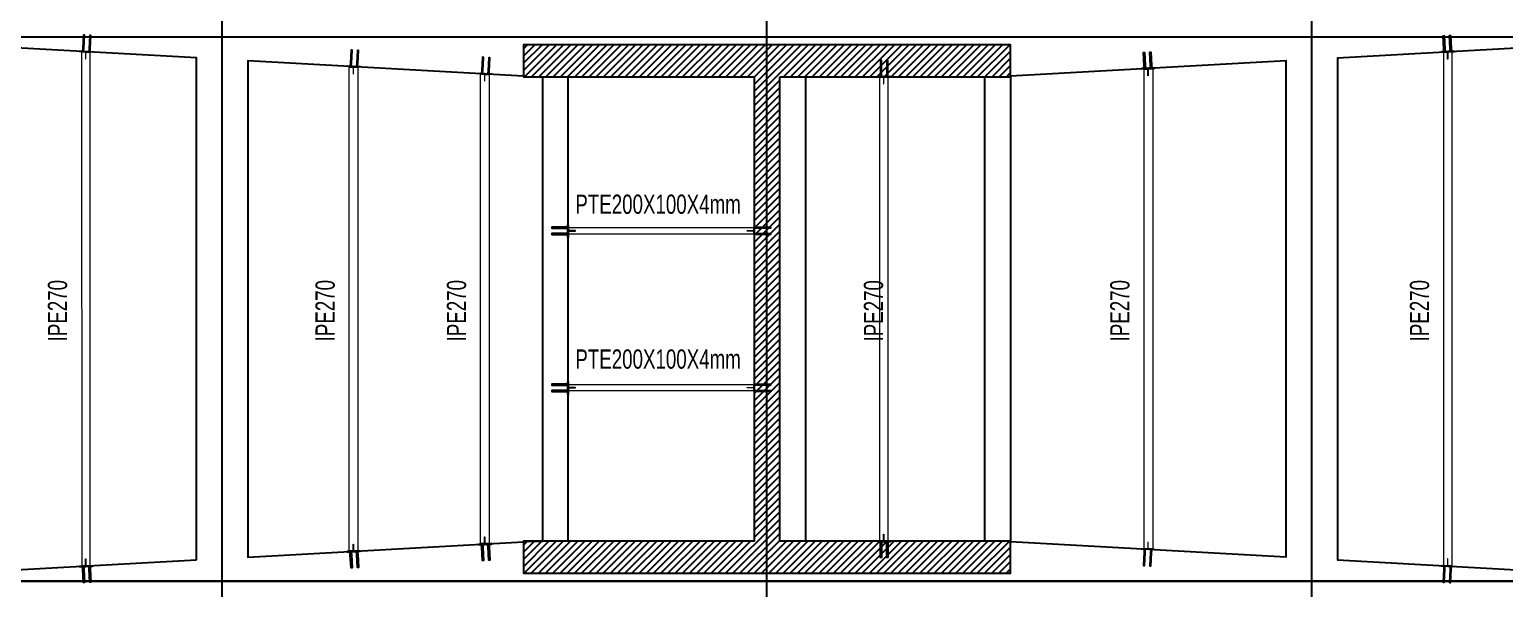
# Model space of a CAD drawing. Header units: millimetres. Extents: x -6598 to 74598, y -11659 to 33736.
# Drawn here: x 22493 to 45507, y 8388 to 17113 of the extents above; entities that cross this region are included whole.
import ezdxf

# ---------------------------------------------------------------- set-up
doc = ezdxf.new("R2010")
doc.units = ezdxf.units.MM
for name, color, linetype, lineweight in [('E_TEXTO', 3, 'Continuous', 9), ('E_VIGAS-1', 31, 'Continuous', 25), ('HCB-VIGAS', 4, 'Continuous', 15)]:
    doc.layers.add(name, color=color, linetype=linetype, lineweight=lineweight)
for name, color, linetype in [('HCB-ACH_PANT', 253, 'Continuous'), ('HCB-EJES', 1, 'Continuous'), ('HCB-PLATINAS', 5, 'Continuous'), ('HCB_PANTALLAS', 6, 'Continuous')]:
    doc.layers.add(name, color=color, linetype=linetype)
doc.styles.add('Arial Narrow_2', font='', dxfattribs={"width": 0.85, "height": 0.3})
doc.styles.get('Arial Narrow_2').set_extended_font_data('Arial Narrow')

msp = doc.modelspace()

# ---------------------------------------------------------------- hatches: boundary and pattern name
at = {"layer": 'HCB-ACH_PANT'}
h = msp.add_hatch(dxfattribs=at)
h.set_pattern_fill('ANSI31', color=256, scale=25)
h.set_pattern_definition([(45, (-21179.4, -55448.73), (-56.1266, 56.1266), [])])
h.paths.add_polyline_path([(34200.2, 16375.2), (37800.2, 16375.2), (37800.2, 16875.2), (30200.2, 16875.2), (30200.2, 16375.2), (33800.2, 16375.2), (33800.2, 9125.2), (30200.2, 9125.2), (30200.2, 8625.2), (37800.2, 8625.2), (37800.2, 9125.2), (34200.2, 9125.2)])

# ---------------------------------------------------------------- linework, layer by layer
at = {"layer": 'E_VIGAS-1', "color": 30, "true_color": 0xf26722}
for p, q in [((30500.3, 9125.2), (30500.3, 16375.2)), ((30900.3, 9125.2), (30900.3, 16375.2)), ((34600.3, 16375.2), (34600.3, 9125.2)), ((37400.3, 9125.2), (37400.3, 16375.2)), ((37800.3, 16375.2), (37800.3, 9125.2))]:
    msp.add_line(p, q, dxfattribs=at)
for points in [[(25100.1, 8833.5), (25100.1, 16668.9), (17200.3, 17106.1), (17200.3, 8397.1), (25100.1, 8833.5)], [(30200.2, 16386.6), (25900.1, 16624.6), (25900.1, 8877.7), (30200.2, 9115.3), (30200.2, 9125.2), (30500.2, 9125.2), (30500.3, 16375.2)], [(37800.3, 9120.2), (42100.1, 8879.9), (42100.1, 16622.1), (37800.3, 16382.7)]]:
    msp.add_lwpolyline(points, dxfattribs=at)
msp.add_lwpolyline([(50800.1, 17106.6), (42900.1, 16666.7), (42900.1, 8835.2), (50800.1, 8393.9)], close=True, dxfattribs=at)
at = {"layer": 'HCB-EJES'}
for p, q in [((25500.1, -5780.2), (25500.1, 31280.5)), ((34000.1, -5780.2), (34000.1, 31280.5)), ((42500.1, -5780.2), (42500.1, 31280.5)), ((-5098.2, 17000), (73098.4, 17000))]:
    msp.add_line(p, q, dxfattribs=at)
msp.add_lwpolyline([(73098.4, 8500), (-5098.2, 8500), (73098.4, 8500)], dxfattribs=at)
at = {"layer": 'HCB-PLATINAS', "color": 5}
for points in [[(23326.1, 16774.6), (23329.6, 16772.9), (23333.3, 16774.2), (23335.4, 16774.9), (23338, 16780.4), (23340.1, 16817.9), (23351.4, 17022.1), (23335.4, 17022.9), (23324.1, 16818.8), (23322, 16781.3), (23324.1, 16775.5)], [(23425.9, 16769.1), (23429.4, 16767.4), (23433.1, 16768.7), (23435.2, 16769.4), (23437.9, 16774.9), (23439.9, 16812.3), (23451.2, 17016.5), (23435.3, 17017.4), (23424, 16813.2), (23421.9, 16775.8), (23423.9, 16770)], [(44574.8, 16767.5), (44571.3, 16765.8), (44567.6, 16767.1), (44565.5, 16767.8), (44562.9, 16773.3), (44560.8, 16810.8), (44549.5, 17015), (44565.5, 17015.9), (44576.8, 16811.7), (44578.8, 16774.2), (44576.8, 16768.4)], [(44674.7, 16773), (44671.1, 16771.3), (44667.4, 16772.6), (44665.4, 16773.3), (44662.7, 16778.9), (44660.6, 16816.3), (44649.3, 17020.5), (44665.3, 17021.4), (44676.6, 16817.2), (44678.7, 16779.7), (44676.7, 16774)], [(27501.1, 16543.5), (27504.6, 16541.8), (27508.3, 16543.1), (27510.4, 16543.9), (27513.1, 16549.4), (27515.1, 16586.8), (27526.4, 16791), (27510.5, 16791.9), (27499.2, 16587.7), (27497.1, 16550.3), (27499.1, 16544.5)], [(27600.9, 16538), (27604.5, 16536.3), (27608.2, 16537.6), (27610.3, 16538.3), (27612.9, 16543.8), (27615, 16581.3), (27626.3, 16785.5), (27610.3, 16786.4), (27599, 16582.2), (27596.9, 16544.7), (27599, 16539)], [(29551.1, 16430.1), (29554.7, 16428.4), (29558.4, 16429.7), (29560.4, 16430.4), (29563.1, 16435.9), (29565.2, 16473.3), (29576.5, 16677.5), (29560.5, 16678.4), (29549.2, 16474.2), (29547.1, 16436.8), (29549.2, 16431)], [(29651, 16424.5), (29654.5, 16422.8), (29658.2, 16424.1), (29660.3, 16424.9), (29662.9, 16430.4), (29665, 16467.8), (29676.3, 16672), (29660.3, 16672.9), (29649, 16468.7), (29647, 16431.3), (29649, 16425.5)], [(35775.7, 16382.7), (35779.3, 16381.2), (35782.9, 16382.7), (35785, 16383.5), (35787.3, 16389.2), (35787.3, 16426.7), (35787.3, 16631.2), (35771.3, 16631.2), (35771.3, 16426.7), (35771.3, 16389.2), (35773.7, 16383.5)], [(35875.7, 16382.7), (35879.3, 16381.2), (35882.9, 16382.7), (35885, 16383.5), (35887.3, 16389.2), (35887.3, 16426.7), (35887.3, 16631.2), (35871.3, 16631.2), (35871.3, 16426.7), (35871.3, 16389.2), (35873.7, 16383.5)], [(39899.5, 16507.2), (39895.9, 16505.5), (39892.2, 16506.8), (39890.2, 16507.5), (39887.5, 16513), (39885.4, 16550.5), (39874.1, 16754.7), (39890.1, 16755.6), (39901.4, 16551.4), (39903.5, 16513.9), (39901.5, 16508.2)], [(39999.3, 16512.7), (39995.8, 16511), (39992.1, 16512.3), (39990, 16513.1), (39987.4, 16518.6), (39985.3, 16556), (39974, 16760.2), (39990, 16761.1), (40001.3, 16556.9), (40003.3, 16519.5), (40001.3, 16513.7)], [(30892.8, 14014.8), (30894.3, 14018.4), (30892.8, 14022), (30891.9, 14024), (30886.3, 14026.4), (30848.8, 14026.4), (30644.3, 14026.4), (30644.3, 14010.4), (30848.8, 14010.4), (30886.3, 14010.4), (30891.9, 14012.7)], [(30892.8, 14014.8), (30894.3, 14018.4), (30892.8, 14022), (30891.9, 14024), (30886.3, 14026.4), (30848.8, 14026.4), (30644.3, 14026.4), (30644.3, 14010.4), (30848.8, 14010.4), (30886.3, 14010.4), (30891.9, 14012.7)], [(30892.8, 14014.8), (30894.3, 14018.4), (30892.8, 14022), (30891.9, 14024), (30886.3, 14026.4), (30848.8, 14026.4), (30644.3, 14026.4), (30644.3, 14010.4), (30848.8, 14010.4), (30886.3, 14010.4), (30891.9, 14012.7)], [(30892.8, 13914.8), (30894.3, 13918.4), (30892.8, 13922), (30891.9, 13924), (30886.3, 13926.4), (30848.8, 13926.4), (30644.3, 13926.4), (30644.3, 13910.4), (30848.8, 13910.4), (30886.3, 13910.4), (30891.9, 13912.7)], [(30892.8, 13914.8), (30894.3, 13918.4), (30892.8, 13922), (30891.9, 13924), (30886.3, 13926.4), (30848.8, 13926.4), (30644.3, 13926.4), (30644.3, 13910.4), (30848.8, 13910.4), (30886.3, 13910.4), (30891.9, 13912.7)], [(30892.8, 13914.8), (30894.3, 13918.4), (30892.8, 13922), (30891.9, 13924), (30886.3, 13926.4), (30848.8, 13926.4), (30644.3, 13926.4), (30644.3, 13910.4), (30848.8, 13910.4), (30886.3, 13910.4), (30891.9, 13912.7)], [(33807.8, 14014.8), (33806.3, 14018.4), (33807.8, 14022), (33808.6, 14024), (33814.3, 14026.4), (33851.8, 14026.4), (34056.3, 14026.4), (34056.3, 14010.4), (33851.8, 14010.4), (33814.3, 14010.4), (33808.6, 14012.7)], [(33807.8, 14014.8), (33806.3, 14018.4), (33807.8, 14022), (33808.6, 14024), (33814.3, 14026.4), (33851.8, 14026.4), (34056.3, 14026.4), (34056.3, 14010.4), (33851.8, 14010.4), (33814.3, 14010.4), (33808.6, 14012.7)], [(33807.8, 14014.8), (33806.3, 14018.4), (33807.8, 14022), (33808.6, 14024), (33814.3, 14026.4), (33851.8, 14026.4), (34056.3, 14026.4), (34056.3, 14010.4), (33851.8, 14010.4), (33814.3, 14010.4), (33808.6, 14012.7)], [(33807.8, 13914.8), (33806.3, 13918.4), (33807.8, 13922), (33808.6, 13924), (33814.3, 13926.4), (33851.8, 13926.4), (34056.3, 13926.4), (34056.3, 13910.4), (33851.8, 13910.4), (33814.3, 13910.4), (33808.6, 13912.7)], [(33807.8, 13914.8), (33806.3, 13918.4), (33807.8, 13922), (33808.6, 13924), (33814.3, 13926.4), (33851.8, 13926.4), (34056.3, 13926.4), (34056.3, 13910.4), (33851.8, 13910.4), (33814.3, 13910.4), (33808.6, 13912.7)], [(33807.8, 13914.8), (33806.3, 13918.4), (33807.8, 13922), (33808.6, 13924), (33814.3, 13926.4), (33851.8, 13926.4), (34056.3, 13926.4), (34056.3, 13910.4), (33851.8, 13910.4), (33814.3, 13910.4), (33808.6, 13912.7)], [(30892.8, 11564.8), (30894.3, 11568.4), (30892.8, 11572), (30891.9, 11574), (30886.3, 11576.4), (30848.8, 11576.4), (30644.3, 11576.4), (30644.3, 11560.4), (30848.8, 11560.4), (30886.3, 11560.4), (30891.9, 11562.7)], [(30892.8, 11564.8), (30894.3, 11568.4), (30892.8, 11572), (30891.9, 11574), (30886.3, 11576.4), (30848.8, 11576.4), (30644.3, 11576.4), (30644.3, 11560.4), (30848.8, 11560.4), (30886.3, 11560.4), (30891.9, 11562.7)], [(30892.8, 11564.8), (30894.3, 11568.4), (30892.8, 11572), (30891.9, 11574), (30886.3, 11576.4), (30848.8, 11576.4), (30644.3, 11576.4), (30644.3, 11560.4), (30848.8, 11560.4), (30886.3, 11560.4), (30891.9, 11562.7)], [(33807.8, 11564.8), (33806.3, 11568.4), (33807.8, 11572), (33808.6, 11574), (33814.3, 11576.4), (33851.8, 11576.4), (34056.3, 11576.4), (34056.3, 11560.4), (33851.8, 11560.4), (33814.3, 11560.4), (33808.6, 11562.7)], [(33807.8, 11564.8), (33806.3, 11568.4), (33807.8, 11572), (33808.6, 11574), (33814.3, 11576.4), (33851.8, 11576.4), (34056.3, 11576.4), (34056.3, 11560.4), (33851.8, 11560.4), (33814.3, 11560.4), (33808.6, 11562.7)], [(33807.8, 11564.8), (33806.3, 11568.4), (33807.8, 11572), (33808.6, 11574), (33814.3, 11576.4), (33851.8, 11576.4), (34056.3, 11576.4), (34056.3, 11560.4), (33851.8, 11560.4), (33814.3, 11560.4), (33808.6, 11562.7)], [(30892.8, 11464.8), (30894.3, 11468.4), (30892.8, 11472), (30891.9, 11474), (30886.3, 11476.4), (30848.8, 11476.4), (30644.3, 11476.4), (30644.3, 11460.4), (30848.8, 11460.4), (30886.3, 11460.4), (30891.9, 11462.7)], [(30892.8, 11464.8), (30894.3, 11468.4), (30892.8, 11472), (30891.9, 11474), (30886.3, 11476.4), (30848.8, 11476.4), (30644.3, 11476.4), (30644.3, 11460.4), (30848.8, 11460.4), (30886.3, 11460.4), (30891.9, 11462.7)], [(30892.8, 11464.8), (30894.3, 11468.4), (30892.8, 11472), (30891.9, 11474), (30886.3, 11476.4), (30848.8, 11476.4), (30644.3, 11476.4), (30644.3, 11460.4), (30848.8, 11460.4), (30886.3, 11460.4), (30891.9, 11462.7)], [(33807.8, 11464.8), (33806.3, 11468.4), (33807.8, 11472), (33808.6, 11474), (33814.3, 11476.4), (33851.8, 11476.4), (34056.3, 11476.4), (34056.3, 11460.4), (33851.8, 11460.4), (33814.3, 11460.4), (33808.6, 11462.7)], [(33807.8, 11464.8), (33806.3, 11468.4), (33807.8, 11472), (33808.6, 11474), (33814.3, 11476.4), (33851.8, 11476.4), (34056.3, 11476.4), (34056.3, 11460.4), (33851.8, 11460.4), (33814.3, 11460.4), (33808.6, 11462.7)], [(33807.8, 11464.8), (33806.3, 11468.4), (33807.8, 11472), (33808.6, 11474), (33814.3, 11476.4), (33851.8, 11476.4), (34056.3, 11476.4), (34056.3, 11460.4), (33851.8, 11460.4), (33814.3, 11460.4), (33808.6, 11462.7)], [(29551, 9071.8), (29554.6, 9073.5), (29558.3, 9072.2), (29560.3, 9071.5), (29563, 9066), (29565.1, 9028.5), (29576.5, 8824.3), (29560.5, 8823.4), (29549.1, 9027.6), (29547, 9065.1), (29549, 9070.9)], [(29650.9, 9077.4), (29654.4, 9079.1), (29658.1, 9077.8), (29660.2, 9077), (29662.8, 9071.5), (29664.9, 9034.1), (29676.3, 8829.9), (29660.3, 8829), (29649, 9033.2), (29646.9, 9070.6), (29648.9, 9076.4)], [(35775.7, 9117.7), (35779.3, 9119.2), (35782.9, 9117.7), (35785, 9116.8), (35787.3, 9111.2), (35787.3, 9073.7), (35787.3, 8869.2), (35771.3, 8869.2), (35771.3, 9073.7), (35771.3, 9111.2), (35773.7, 9116.8)], [(35875.7, 9117.7), (35879.3, 9119.2), (35882.9, 9117.7), (35885, 9116.8), (35887.3, 9111.2), (35887.3, 9073.7), (35887.3, 8869.2), (35871.3, 8869.2), (35871.3, 9073.7), (35871.3, 9111.2), (35873.7, 9116.8)], [(39898.7, 8995.5), (39895.2, 8997.2), (39891.5, 8995.9), (39889.4, 8995.1), (39886.8, 8989.6), (39884.7, 8952.2), (39873.4, 8748), (39889.4, 8747.1), (39900.7, 8951.3), (39902.8, 8988.7), (39900.7, 8994.5)], [(39998.6, 8989.9), (39995.1, 8991.6), (39991.4, 8990.3), (39989.3, 8989.6), (39986.6, 8984.1), (39984.6, 8946.7), (39973.3, 8742.5), (39989.2, 8741.6), (40000.5, 8945.8), (40002.6, 8983.2), (40000.6, 8989)], [(27501, 8958.6), (27504.5, 8960.3), (27508.2, 8959), (27510.3, 8958.2), (27512.9, 8952.7), (27515, 8915.3), (27526.4, 8711.1), (27510.4, 8710.2), (27499, 8914.4), (27497, 8951.8), (27499, 8957.6)], [(27600.8, 8964.1), (27604.3, 8965.8), (27608, 8964.5), (27610.1, 8963.8), (27612.8, 8958.3), (27614.9, 8920.8), (27626.2, 8716.7), (27610.3, 8715.8), (27598.9, 8920), (27596.8, 8957.4), (27598.8, 8963.2)], [(23326.1, 8728), (23329.6, 8729.7), (23333.3, 8728.4), (23335.4, 8727.6), (23338, 8722.1), (23340.1, 8684.7), (23351.5, 8480.5), (23335.5, 8479.6), (23324.1, 8683.8), (23322.1, 8721.2), (23324.1, 8727)], [(23425.9, 8733.5), (23429.4, 8735.2), (23433.1, 8733.9), (23435.2, 8733.2), (23437.9, 8727.7), (23440, 8690.2), (23451.3, 8486.1), (23435.4, 8485.2), (23424, 8689.3), (23421.9, 8726.8), (23423.9, 8732.6)], [(44573.7, 8734.2), (44570.1, 8735.9), (44566.4, 8734.6), (44564.3, 8733.9), (44561.7, 8728.4), (44559.6, 8690.9), (44548.3, 8486.7), (44564.3, 8485.8), (44575.6, 8690), (44577.7, 8727.5), (44575.6, 8733.2)], [(44673.5, 8728.7), (44670, 8730.4), (44666.3, 8729.1), (44664.2, 8728.3), (44661.5, 8722.8), (44659.5, 8685.4), (44648.2, 8481.2), (44664.1, 8480.3), (44675.4, 8684.5), (44677.5, 8721.9), (44675.5, 8727.7)]]:
    msp.add_lwpolyline(points, close=True, dxfattribs=at)
at = {"layer": 'HCB-PLATINAS', "color": 4}
for points in [[(23275.6, 16775.9), (23475.3, 16764.8), (23474.9, 16758.8), (23275.2, 16769.9)], [(44725.2, 16774.3), (44525.5, 16763.3), (44525.8, 16757.3), (44725.5, 16768.3)], [(27450.6, 16544.8), (27650.3, 16533.8), (27650, 16527.8), (27450.3, 16538.8)], [(29500.7, 16431.3), (29700.3, 16420.3), (29700, 16414.3), (29500.3, 16425.4)], [(35725.2, 16381.2), (35925.2, 16381.2), (35925.2, 16375.2), (35725.2, 16375.2)], [(40049.8, 16514), (39850.1, 16503), (39850.4, 16497), (40050.1, 16508)], [(30894.3, 13864.3), (30894.3, 14064.3), (30900.3, 14064.3), (30900.3, 13864.3)], [(30894.3, 13864.3), (30894.3, 14064.3), (30900.3, 14064.3), (30900.3, 13864.3)], [(30894.3, 13864.3), (30894.3, 14064.3), (30900.3, 14064.3), (30900.3, 13864.3)], [(33806.3, 13864.3), (33806.3, 14064.3), (33800.3, 14064.3), (33800.3, 13864.3)], [(33806.3, 13864.3), (33806.3, 14064.3), (33800.3, 14064.3), (33800.3, 13864.3)], [(33806.3, 13864.3), (33806.3, 14064.3), (33800.3, 14064.3), (33800.3, 13864.3)], [(30894.3, 11414.3), (30894.3, 11614.3), (30900.3, 11614.3), (30900.3, 11414.3)], [(30894.3, 11414.3), (30894.3, 11614.3), (30900.3, 11614.3), (30900.3, 11414.3)], [(30894.3, 11414.3), (30894.3, 11614.3), (30900.3, 11614.3), (30900.3, 11414.3)], [(33806.3, 11414.3), (33806.3, 11614.3), (33800.3, 11614.3), (33800.3, 11414.3)], [(33806.3, 11414.3), (33806.3, 11614.3), (33800.3, 11614.3), (33800.3, 11414.3)], [(33806.3, 11414.3), (33806.3, 11614.3), (33800.3, 11614.3), (33800.3, 11414.3)], [(29500.5, 9070.5), (29700.2, 9081.6), (29699.9, 9087.6), (29500.2, 9076.5)], [(35725.2, 9119.2), (35925.2, 9119.2), (35925.2, 9125.2), (35725.2, 9125.2)], [(40049.1, 8988.7), (39849.4, 8999.7), (39849.7, 9005.7), (40049.4, 8994.6)], [(27450.5, 8957.3), (27650.2, 8968.4), (27649.8, 8974.4), (27450.2, 8963.2)], [(23275.6, 8726.7), (23475.3, 8737.8), (23474.9, 8743.8), (23275.2, 8732.6)], [(44724, 8727.4), (44524.3, 8738.4), (44524.6, 8744.4), (44724.3, 8733.4)]]:
    msp.add_lwpolyline(points, close=True, dxfattribs=at)
at = {"layer": 'HCB-VIGAS'}
for points in [[(23307.5, 8744.5), (23442.5, 8752), (23442.1, 16750.6), (23306.8, 16758.1)], [(23365.8, 16764.9), (23365.8, 16654.3), (23371.8, 16654.3), (23371.8, 16764.5)], [(44557.5, 8752.7), (44692.5, 8745.2), (44692.5, 16756.5), (44557.8, 16749)], [(44622.3, 16762.6), (44622.4, 16652.1), (44616.4, 16652.1), (44616.4, 16762.3)], [(27482.5, 16527), (27617.5, 16519.6), (27617.4, 8982.6), (27482.4, 8975.1)], [(27540.9, 16533.8), (27540.8, 16423.3), (27546.8, 16423.3), (27546.8, 16533.5)], [(29532.5, 16413.6), (29667.5, 16406.1), (29667.5, 9095.8), (29532.5, 9088.4)], [(29590.9, 16420.4), (29590.9, 16309.8), (29596.9, 16309.8), (29596.9, 16420)], [(35757.7, 9135.2), (35892.7, 9135.2), (35892.7, 16365.2), (35757.7, 16365.2)], [(35815.9, 16375.2), (35815.9, 16265.2), (35821.9, 16265.2), (35821.9, 16375.2)], [(39882.5, 16488.7), (40017.6, 16496.2), (40017.6, 9006.3), (39882.6, 9013.9)], [(39946.4, 16502.3), (39946.5, 16391.7), (39940.5, 16391.7), (39940.5, 16501.9)], [(30900.3, 13973.4), (30900.3, 13967.4), (30910.3, 13967.4), (31010.3, 13967.4), (31010.3, 13973.4), (30910.3, 13973.4)], [(30900.3, 13973.4), (30900.3, 13967.4), (30910.3, 13967.4), (31010.3, 13967.4), (31010.3, 13973.4), (30910.3, 13973.4)], [(30900.3, 13973.4), (30900.3, 13967.4), (30910.3, 13967.4), (31010.3, 13967.4), (31010.3, 13973.4), (30910.3, 13973.4)], [(33790.3, 13920.4), (30910.3, 13920.4), (30910.3, 14020.4), (33790.3, 14020.4)], [(33800.3, 13973.4), (33800.3, 13967.4), (33790.3, 13967.4), (33690.3, 13967.4), (33690.3, 13973.4), (33790.3, 13973.4)], [(33800.3, 13973.4), (33800.3, 13967.4), (33790.3, 13967.4), (33690.3, 13967.4), (33690.3, 13973.4), (33790.3, 13973.4)], [(33800.3, 13973.4), (33800.3, 13967.4), (33790.3, 13967.4), (33690.3, 13967.4), (33690.3, 13973.4), (33790.3, 13973.4)], [(30900.3, 11523.4), (30900.3, 11517.4), (30910.3, 11517.4), (31010.3, 11517.4), (31010.3, 11523.4), (30910.3, 11523.4)], [(30900.3, 11523.4), (30900.3, 11517.4), (30910.3, 11517.4), (31010.3, 11517.4), (31010.3, 11523.4), (30910.3, 11523.4)], [(30900.3, 11523.4), (30900.3, 11517.4), (30910.3, 11517.4), (31010.3, 11517.4), (31010.3, 11523.4), (30910.3, 11523.4)], [(33790.3, 11470.4), (30910.3, 11470.4), (30910.3, 11570.4), (33790.3, 11570.4)], [(33800.3, 11523.4), (33800.3, 11517.4), (33790.3, 11517.4), (33690.3, 11517.4), (33690.3, 11523.4), (33790.3, 11523.4)], [(33800.3, 11523.4), (33800.3, 11517.4), (33790.3, 11517.4), (33690.3, 11517.4), (33690.3, 11523.4), (33790.3, 11523.4)], [(33800.3, 11523.4), (33800.3, 11517.4), (33790.3, 11517.4), (33690.3, 11517.4), (33690.3, 11523.4), (33790.3, 11523.4)], [(35815.9, 9125.2), (35815.9, 9235.2), (35821.9, 9235.2), (35821.9, 9125.2)], [(27540.9, 8968.3), (27540.8, 9078.8), (27546.8, 9078.8), (27546.8, 8968.6)], [(29590.9, 9081.5), (29590.9, 9192.1), (29596.9, 9192.1), (29596.9, 9081.9)], [(39946.9, 9000.3), (39946.9, 9110.9), (39940.9, 9110.9), (39940.9, 9000.7)], [(23366, 8737.7), (23365.9, 8848.2), (23371.9, 8848.2), (23371.9, 8738)], [(44621.8, 8739.1), (44621.8, 8849.6), (44615.8, 8849.6), (44615.8, 8739.4)]]:
    msp.add_lwpolyline(points, close=True, dxfattribs=at)
for points in [[(29532.6, 9078.3), (29532.6, 9078.3)], [(27482.5, 8965.1), (27482.5, 8965.1)], [(23307.6, 8734.4), (23307.6, 8734.5)]]:
    msp.add_lwpolyline(points, dxfattribs=at)
at = {"layer": 'HCB_PANTALLAS'}
msp.add_lwpolyline([(34200.2, 16375.2), (37800.2, 16375.2), (37800.2, 16875.2), (30200.2, 16875.2), (30200.2, 16375.2), (33800.2, 16375.2), (33800.2, 9125.2), (30200.2, 9125.2), (30200.2, 8625.2), (37800.2, 8625.2), (37800.2, 9125.2), (34200.2, 9125.2)], close=True, dxfattribs=at)

# ---------------------------------------------------------------- texts
at = {"layer": 'E_TEXTO', "char_height": 300, "attachment_point": 1, "style": 'Arial Narrow_2'}
for s, insert, width, rotation in [('PTE200X100X4mm', (31009.8, 14535.8), 3229.999, 0.0001), ('IPE270', (22780.3, 12245.1), 1206.139, 90), ('IPE270', (26955.3, 12244.9), 1206.139, 90), ('IPE270', (29005.3, 12244.8), 1206.139, 90), ('IPE270', (35511.2, 12242.7), 1206.139, 90), ('IPE270', (39355.3, 12244.2), 1206.139, 90), ('IPE270', (44030.3, 12244.4), 1206.139, 90)]:
    msp.add_mtext(s, dxfattribs=dict(at, insert=insert, width=width, rotation=rotation))
at = {"layer": 'E_TEXTO', "insert": (31009.8, 12119.1), "char_height": 300, "width": 3229.999, "attachment_point": 1, "style": 'Arial Narrow_2'}
msp.add_mtext('PTE200X100X4mm', dxfattribs=at)

doc.saveas('drawing.dxf')
